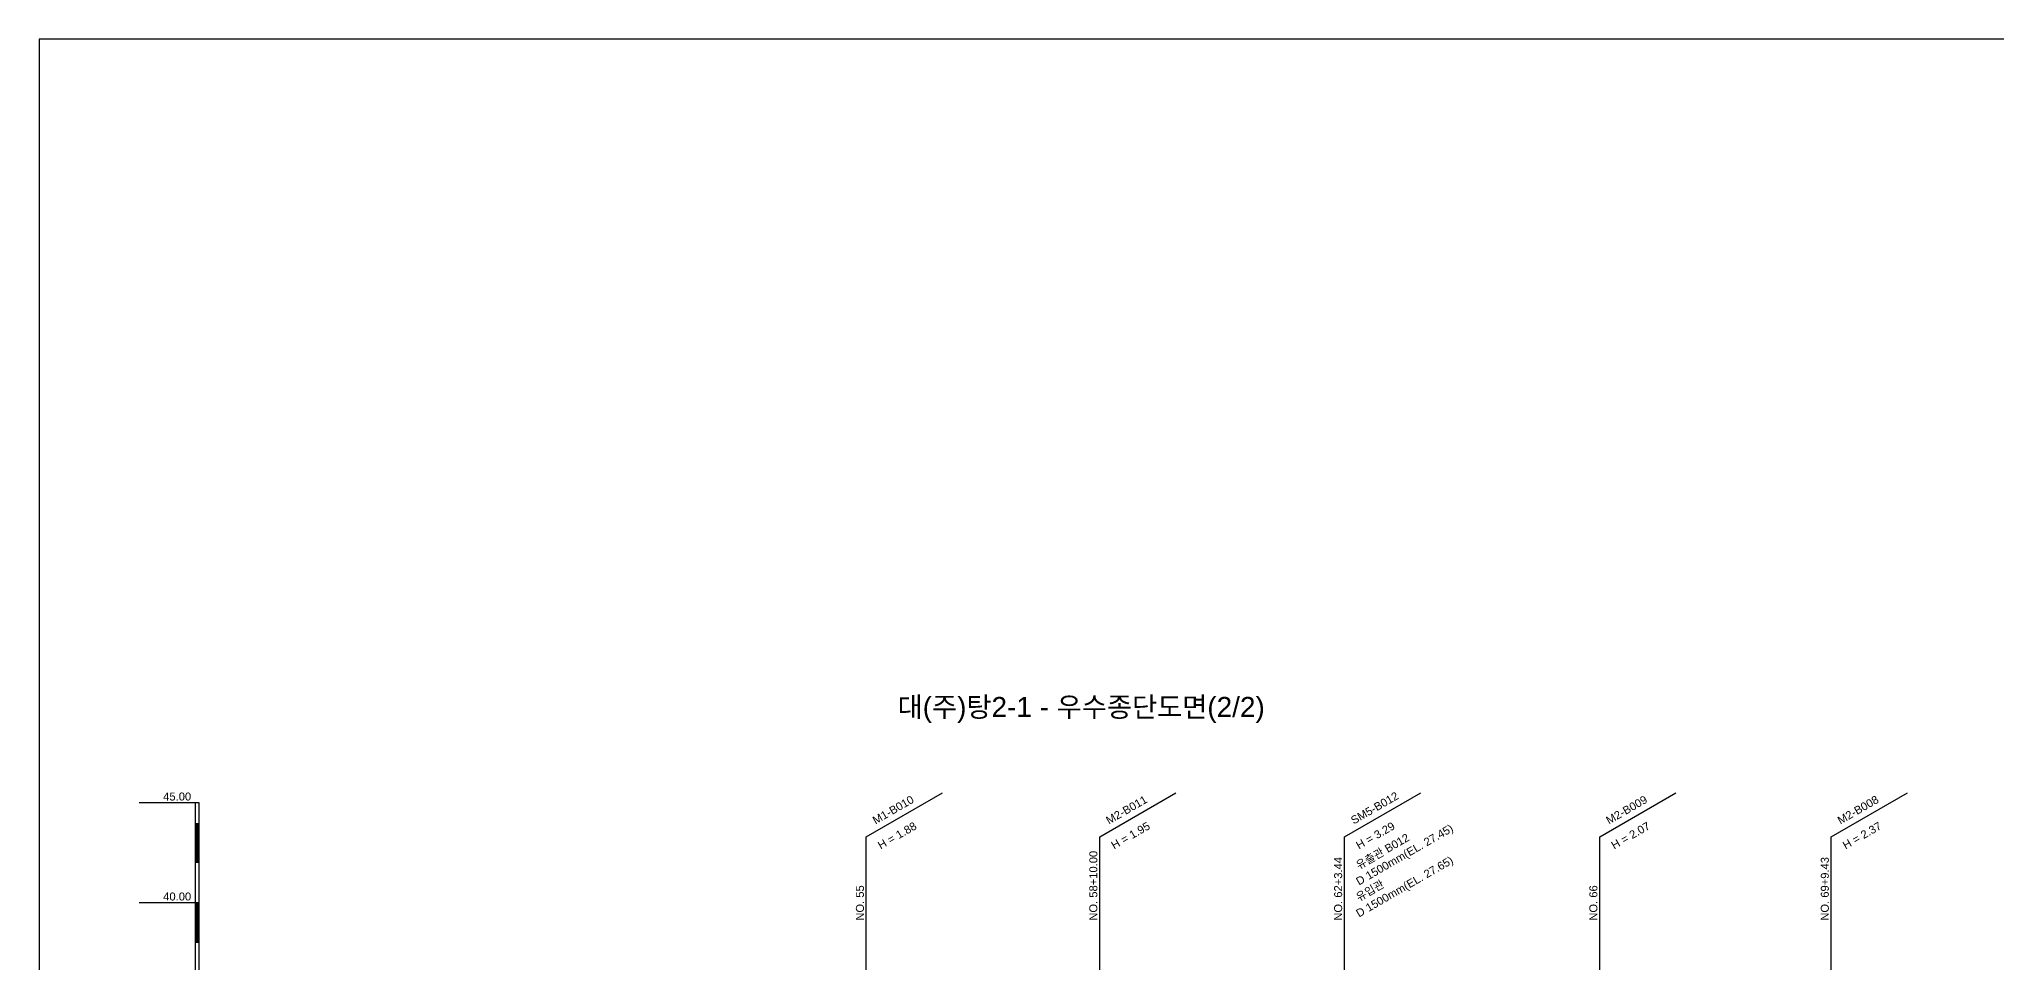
# Model space of a CAD drawing. Header units: millimetres. Extents: x -105495 to 3444, y -108190 to 2013.
# Drawn here: x 1742 to 2231.4, y -13805 to -13574 of the extents above; entities that cross this region are included whole.
import ezdxf
from ezdxf.enums import TextEntityAlignment as Align

# ---------------------------------------------------------------- set-up
doc = ezdxf.new("R2010")
doc.units = ezdxf.units.MM
for name, color, linetype in [('KZ_종단_깃발', 7, 'Continuous'), ('KZ_종단_노선명', 7, 'Continuous'), ('KZ_종단_도각', 7, 'Continuous'), ('KZ_종단_폴대', 7, 'Continuous')]:
    doc.layers.add(name, color=color, linetype=linetype)
doc.styles.get("Standard").update_dxf_attribs({"font": 'arial.ttf'})

msp = doc.modelspace()

# ---------------------------------------------------------------- linework, layer by layer
at = {"layer": 'KZ_종단_깃발'}
for p, q in [((1948.77, -13773.45), (1967.83, -13762.45)), ((2007.11, -13773.45), (2026.16, -13762.45)), ((2068.31, -13773.45), (2087.36, -13762.45)), ((2132.11, -13773.45), (2151.16, -13762.45)), ((2189.96, -13773.45), (2209.02, -13762.45)), ((1948.77, -14000), (1948.77, -13773.45)), ((2007.11, -14000), (2007.11, -13773.45)), ((2068.31, -14000), (2068.31, -13773.45)), ((2132.11, -14000), (2132.11, -13773.45)), ((2189.96, -14000), (2189.96, -13773.45))]:
    msp.add_line(p, q, dxfattribs=at)
at = {"layer": 'KZ_종단_도각'}
msp.add_lwpolyline([(1742, -14168), (2583, -14168), (2583, -13574), (1742, -13574)], close=True, dxfattribs=at)
at = {"layer": 'KZ_종단_폴대'}
for p, q in [((1782, -13765), (1767, -13765)), ((1782, -13790), (1767, -13790))]:
    msp.add_line(p, q, dxfattribs=at)
msp.add_lwpolyline([(1782, -14000), (1782, -13765), (1781, -13765), (1781, -14000), (1782, -14000)], dxfattribs=at)
at = {"layer": 'KZ_종단_폴대', "const_width": 1}
for points in [[(1781.5, -13780), (1781.5, -13770)], [(1781.5, -13800), (1781.5, -13790)]]:
    msp.add_lwpolyline(points, dxfattribs=at)

# ---------------------------------------------------------------- texts
at = {"layer": 'KZ_종단_깃발'}
for s, rotation, p in [('M1-B010', 30, (1951.37, -13770.95)), ('M2-B011', 30, (2009.71, -13770.95)), ('SM5-B012', 30, (2070.91, -13770.95)), ('M2-B009', 30, (2134.71, -13770.95)), ('M2-B008', 30, (2192.56, -13770.95)), ('NO. 58+10.00', 90, (2007.11, -13794.45)), ('NO. 62+3.44', 90, (2068.31, -13794.45)), ('NO. 69+9.43', 90, (2189.96, -13794.45)), ('NO. 55', 90, (1948.77, -13794.45)), ('NO. 66', 90, (2132.11, -13794.45))]:
    msp.add_text(s, height=2, rotation=rotation, dxfattribs=at).set_placement(p, align=Align.BOTTOM_LEFT)
for s, p in [('H = 1.88', (1951.37, -13774.95)), ('H = 1.95', (2009.71, -13774.95)), ('H = 3.29', (2070.91, -13774.95)), ('D 1500mm(EL. 27.45)', (2070.91, -13783.95)), ('H = 2.07', (2134.71, -13774.95)), ('H = 2.37', (2192.56, -13774.95)), ('유출관 B012', (2070.91, -13779.95)), ('D 1500mm(EL. 27.65)', (2070.91, -13791.95)), ('유입관  ', (2070.91, -13787.95))]:
    msp.add_text(s, height=2, rotation=30, dxfattribs=at).set_placement(p, align=Align.TOP_LEFT)
at = {"layer": 'KZ_종단_노선명'}
msp.add_text('대(주)탕2-1 - 우수종단도면(2/2)', height=5, dxfattribs=at).set_placement((2002.48, -13745), align=Align.BOTTOM_CENTER)
at = {"layer": 'KZ_종단_폴대'}
for s, p in [('45.00', (1780, -13765)), ('40.00', (1780, -13790))]:
    msp.add_text(s, height=2, dxfattribs=at).set_placement(p, align=Align.BOTTOM_RIGHT)

doc.saveas('drawing.dxf')
